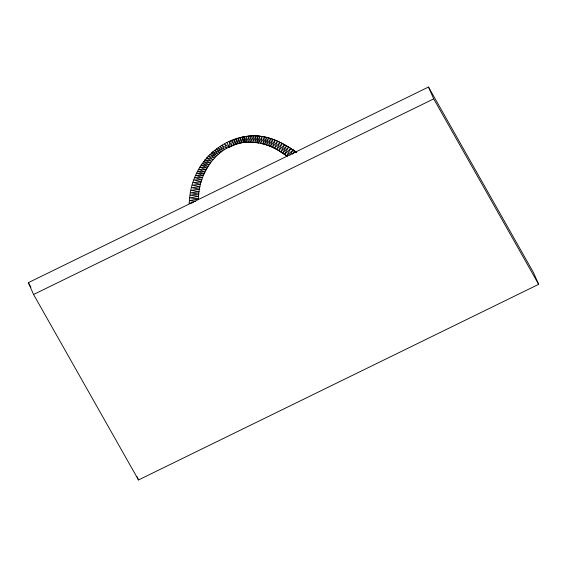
<?xml version="1.0" encoding="UTF-8"?>
<svg xmlns="http://www.w3.org/2000/svg" width="567" height="567" viewBox="0 0 567 567"><rect width="100%" height="100%" fill="white"/><g stroke="black" fill="none" stroke-linecap="round" stroke-linejoin="round"><path stroke-width="0.85" d="M190.774 203.518L189.137 203.34L189.477 200.605L198.457 198.982C198.365 169.816 221.895 139.553 252.917 142.225M244.767 142.211L246.461 136.342L246.51 142.083L248.927 136.045L248.658 142.034L251.273 135.874L250.72 142.083L253.655 135.818L252.839 142.218L255.894 135.86L254.867 142.409L257.992 135.988L251.273 135.874L244.441 136.682L244.767 142.211L256.759 142.65L257.992 135.988C272.302 137.115 285.215 144.316 296.704 152.459M198.457 198.982L189.874 197.826L198.698 196.38L190.306 195.14L198.953 194.084L190.739 192.752L199.258 191.766L191.221 190.342L199.662 189.201L191.823 187.656L200.116 186.819L192.447 185.14L200.661 184.346L193.177 182.517L201.285 181.957L193.978 179.973L201.951 179.739L194.807 177.591L202.66 177.662L195.679 175.352L203.44 175.621L196.621 173.141L204.177 173.871L197.507 171.248L205.02 172.056L198.5 169.285L206.076 169.951L199.754 167.031L207.125 168.052L200.994 164.997L208.054 166.464L202.107 163.317L209.103 164.784L203.369 161.538L210.272 163.027L204.786 159.71L211.541 161.234L206.367 157.832L212.838 159.547L208.011 156.045L214.255 157.853L209.818 154.252L215.467 156.527L211.378 152.849L216.608 155.393L212.823 151.644L218.019 154.125L214.588 150.283L219.578 152.87L216.502 148.937L221.045 151.807L218.224 147.803L222.711 150.716L220.138 146.626L224.497 149.66L222.136 145.464L226.835 148.412L224.638 144.075L229.181 147.236L235.879 144.28L243.208 142.395L244.441 136.682C213.603 142.041 190.831 169.625 189.477 200.605L195.629 201.349M256.759 142.65L259.927 136.186L258.509 142.927L256.759 142.65L258.637 142.948M260.487 143.295C270.105 145.159 278.801 150.078 286.548 155.918L290.821 148.476C282.04 142.863 272.458 138.1 262.067 136.484M289.957 155.23L293.082 149.95L290.821 148.476L284.506 154.43C276.788 148.823 268.007 144.422 258.509 142.927L262.202 136.505L260.565 143.316L264.64 136.952L262.776 143.812L266.696 137.42L264.64 144.316L268.63 137.93L266.384 144.847L270.842 138.603L268.368 145.535L273.025 139.354L270.331 146.307L275.279 140.226L272.373 147.207L277.632 141.233L274.506 148.242L279.999 142.338L276.653 149.397L282.217 143.458L278.673 150.574L284.542 144.72L280.8 151.899L286.597 145.889L282.678 153.147L288.603 147.087L284.506 154.43L287.271 156.457M294.429 152.842L295.272 151.446L293.082 149.95L286.548 155.918M292.246 154.196L295.272 151.446L296.605 152.395M28.35 282.664L428.496 87.034L533.427 272.5L538.65 284.336L138.504 479.966L33.573 294.5L28.35 282.664L30.965 287.278M33.573 294.5L433.712 98.871L538.65 284.336M229.068 141.885C238.693 137.349 249.445 134.705 260.104 136.208M189.137 203.34L193.29 202.582M293.082 149.95L293.89 151.382M227.041 142.785L229.181 147.236L229.529 141.686L231.542 146.109L232.151 140.566L233.958 145.032L234.277 139.709L235.879 144.28L236.368 138.936L237.743 143.642L238.303 138.277L239.458 143.146L240.507 137.611L241.379 142.707L242.633 137.065L243.208 142.395M428.496 87.034L433.712 98.871M137.115 476.812L138.504 479.966"/></g></svg>
